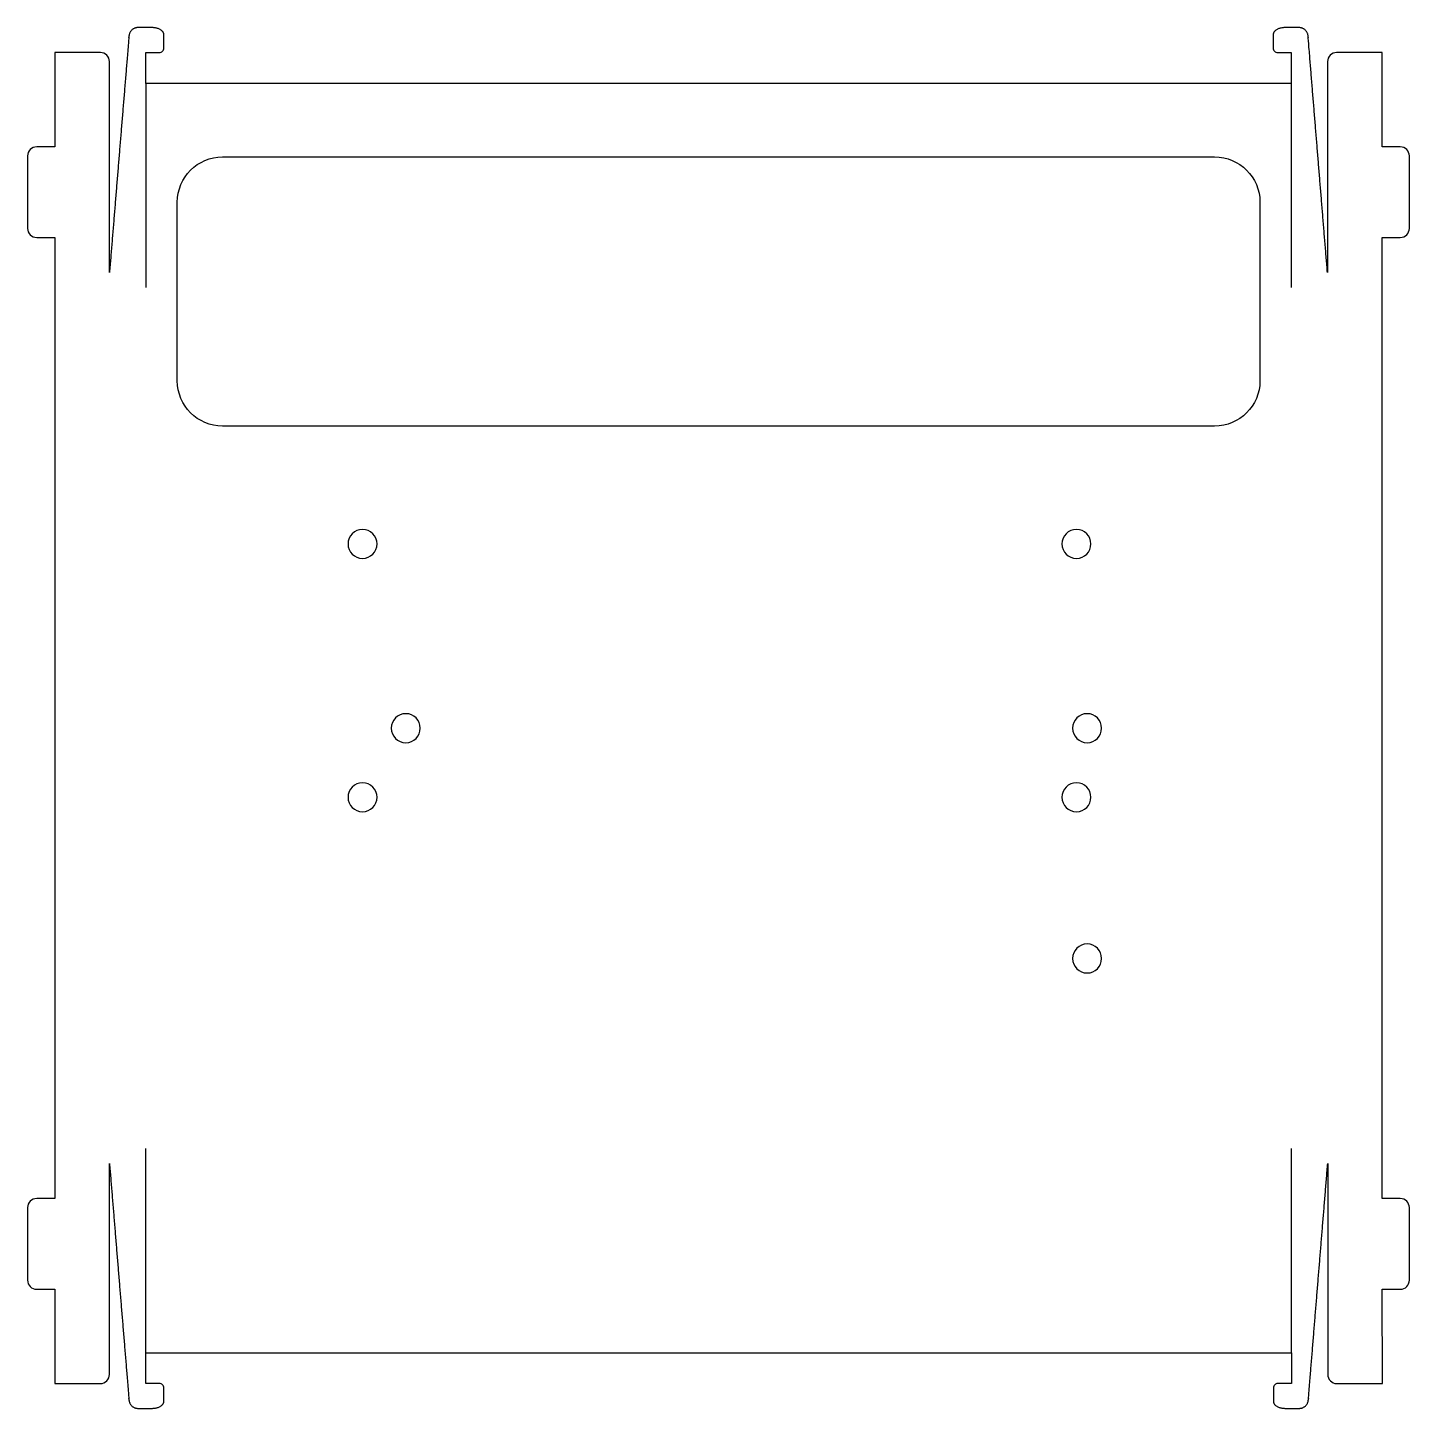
# Model space of a CAD drawing. Header units: millimetres. Extents: x -8 to 144, y 66 to 218.
import ezdxf

# ---------------------------------------------------------------- set-up
doc = ezdxf.new("R2010")
doc.units = ezdxf.units.MM
doc.header["$MEASUREMENT"] = 0
doc.layers.add('snijden', color=5, linetype='Continuous', true_color=0x0000ff)

msp = doc.modelspace()

# ---------------------------------------------------------------- linework, layer by layer
at = {"layer": 'snijden', "lineweight": -3}
for p, q in [((5.55, 218.3), (4.04, 218.3)), ((132.1, 218.3), (130.6, 218.3)), ((6.9, 216.05), (6.9, 217.5)), ((129.25, 217.5), (129.25, 216.05)), ((-5.13, 215.55), (-5.13, 205.15)), ((-0.1, 215.55), (-5.13, 215.55)), ((4.9, 215.56), (6.4, 215.55)), ((4.9, 212.15), (4.9, 215.56)), ((129.75, 215.55), (131.25, 215.56)), ((131.25, 215.56), (131.25, 212.15)), ((141.27, 215.55), (136.25, 215.55)), ((141.27, 205.15), (141.27, 215.55)), ((0.9, 191.28), (0.9, 214.55)), ((135.25, 214.55), (135.24, 191.28)), ((67.58, 212.15), (4.9, 212.15)), ((68.78, 212.15), (67.58, 212.15)), ((131.25, 212.15), (68.78, 212.15)), ((-5.13, 205.15), (-7.13, 205.15)), ((143.27, 205.15), (141.27, 205.15)), ((-8.13, 204.15), (-8.13, 196.15)), ((13.38, 204.04), (67.58, 204.04)), ((67.58, 204.04), (68.78, 204.04)), ((68.78, 204.04), (122.79, 204.04)), ((144.27, 196.15), (144.27, 204.15)), ((8.38, 179.35), (8.38, 199.04)), ((127.79, 199.04), (127.79, 179.35)), ((-7.13, 195.15), (-5.13, 195.15)), ((-5.13, 195.15), (-5.13, 89.15)), ((141.27, 195.15), (143.27, 195.15)), ((141.27, 89.15), (141.27, 195.15)), ((67.58, 174.35), (13.38, 174.35)), ((68.78, 174.35), (67.58, 174.35)), ((122.79, 174.35), (68.78, 174.35)), ((0.9, 69.75), (0.9, 93.03)), ((135.27, 93.03), (135.27, 69.75)), ((-5.13, 89.15), (-7.13, 89.15)), ((143.27, 89.15), (141.27, 89.15)), ((-8.13, 88.15), (-8.13, 80.15)), ((144.27, 80.15), (144.27, 88.15)), ((-7.13, 79.15), (-5.13, 79.15)), ((-5.13, 79.15), (-5.13, 68.75)), ((141.27, 79.15), (143.27, 79.15)), ((141.3, 68.75), (141.27, 79.15)), ((4.9, 72.15), (67.58, 72.15)), ((4.9, 68.75), (4.9, 72.15)), ((67.58, 72.15), (68.78, 72.15)), ((68.78, 72.15), (131.27, 72.15)), ((131.27, 72.15), (131.27, 68.75)), ((-5.13, 68.75), (-0.1, 68.75)), ((6.4, 68.75), (4.9, 68.75)), ((131.27, 68.75), (129.77, 68.75)), ((136.27, 68.75), (141.3, 68.75)), ((6.9, 66.81), (6.9, 68.25)), ((129.27, 68.25), (129.27, 66.81)), ((4.04, 66.01), (5.55, 66.01)), ((130.63, 66.01), (132.13, 66.01))]:
    msp.add_line(p, q, dxfattribs=at)
at = {"layer": 'snijden'}
for p, q in [((4.9, 212.15), (4.9, 189.64)), ((131.25, 212.15), (131.25, 189.64)), ((4.9, 72.15), (4.9, 94.66)), ((131.27, 72.15), (131.27, 94.66))]:
    msp.add_line(p, q, dxfattribs=at)
at = {"layer": 'snijden', "lineweight": -3, "extrusion": (0, 0, -1)}
for centre in [(-28.81, 161.35), (-107.55, 161.35), (-33.58, 141.03), (-108.73, 141.03), (-28.81, 133.41), (-107.55, 133.41), (-108.73, 115.63)]:
    msp.add_circle(centre, 1.6, dxfattribs=at)
at = {"layer": 'snijden', "lineweight": -3}
for centre, radius, start, end in [((-0.1, 214.55), 1, 0.0103, 90), ((6.4, 216.05), 0.5, 269.9442, 0), ((129.75, 216.05), 0.5, 180, 270.0558), ((136.25, 214.55), 1, 90, 179.9897), ((-7.13, 204.15), 1, 90, 180), ((143.27, 204.15), 1, 360, 90), ((-7.13, 196.15), 1, 180, 270), ((143.27, 196.15), 1, 270, 360), ((-7.13, 88.15), 1, 90, 180), ((143.27, 88.15), 1, 0, 90), ((-7.13, 80.15), 1, 180, 270), ((143.27, 80.15), 1, 270, 0), ((-0.1, 69.75), 1, 270, 359.9897), ((6.4, 68.25), 0.5, 0, 90.0558), ((129.77, 68.25), 0.5, 89.9442, 180), ((136.27, 69.75), 1, 180.0103, 270)]:
    msp.add_arc(centre, radius, start, end, dxfattribs=at)
at = {"layer": 'snijden', "lineweight": -3, "extrusion": (0, 0, -1)}
for centre, start, end in [((-13.38, 199.04), 0, 90), ((-122.79, 199.04), 90, 180), ((-13.38, 179.35), 270, 360), ((-122.79, 179.35), 180, 270)]:
    msp.add_arc(centre, 5, start, end, dxfattribs=at)
at = {"layer": 'snijden', "lineweight": -3}
for points, weights, knots in [([(4.04, 218.3), (3.12, 218.3), (3.05, 217.38), (1.97, 204.31), (0.9, 191.28)], [1, 0.73544822448, 1, 1, 1], [133.235372, 133.235372, 133.235372, 134.724309, 134.724309, 160.956736, 160.956736, 160.956736]), ([(135.24, 191.28), (134.17, 204.31), (133.1, 217.38), (133.02, 218.3), (132.1, 218.3)], [1, 1, 1, 0.73544822448, 1], [31.08759, 31.08759, 31.08759, 57.320017, 57.320017, 58.808954, 58.808954, 58.808954]), ([(0.9, 93.03), (1.97, 80), (3.05, 66.93), (3.12, 66.01), (4.04, 66.01)], [1, 1, 1, 0.73544822448, 1], [189.4478, 189.4478, 189.4478, 215.680228, 215.680228, 217.169165, 217.169165, 217.169165]), ([(132.13, 66.01), (133.05, 66.01), (133.13, 66.93), (134.2, 80), (135.27, 93.03)], [1, 0.73544822448, 1, 1, 1], [291.579385, 291.579385, 291.579385, 293.068322, 293.068322, 319.300749, 319.300749, 319.300749])]:
    msp.add_rational_spline(points, weights, degree=2, knots=knots, dxfattribs=at)
for points in [[(6.9, 217.5), (6.9, 218.3), (5.55, 218.3)], [(130.6, 218.3), (129.25, 218.3), (129.25, 217.5)], [(5.55, 66.01), (6.9, 66.01), (6.9, 66.81)], [(129.27, 66.81), (129.27, 66.01), (130.63, 66.01)]]:
    msp.add_rational_spline(points, [1, 0.771154386293, 1], degree=2, dxfattribs=at)

doc.saveas('drawing.dxf')
